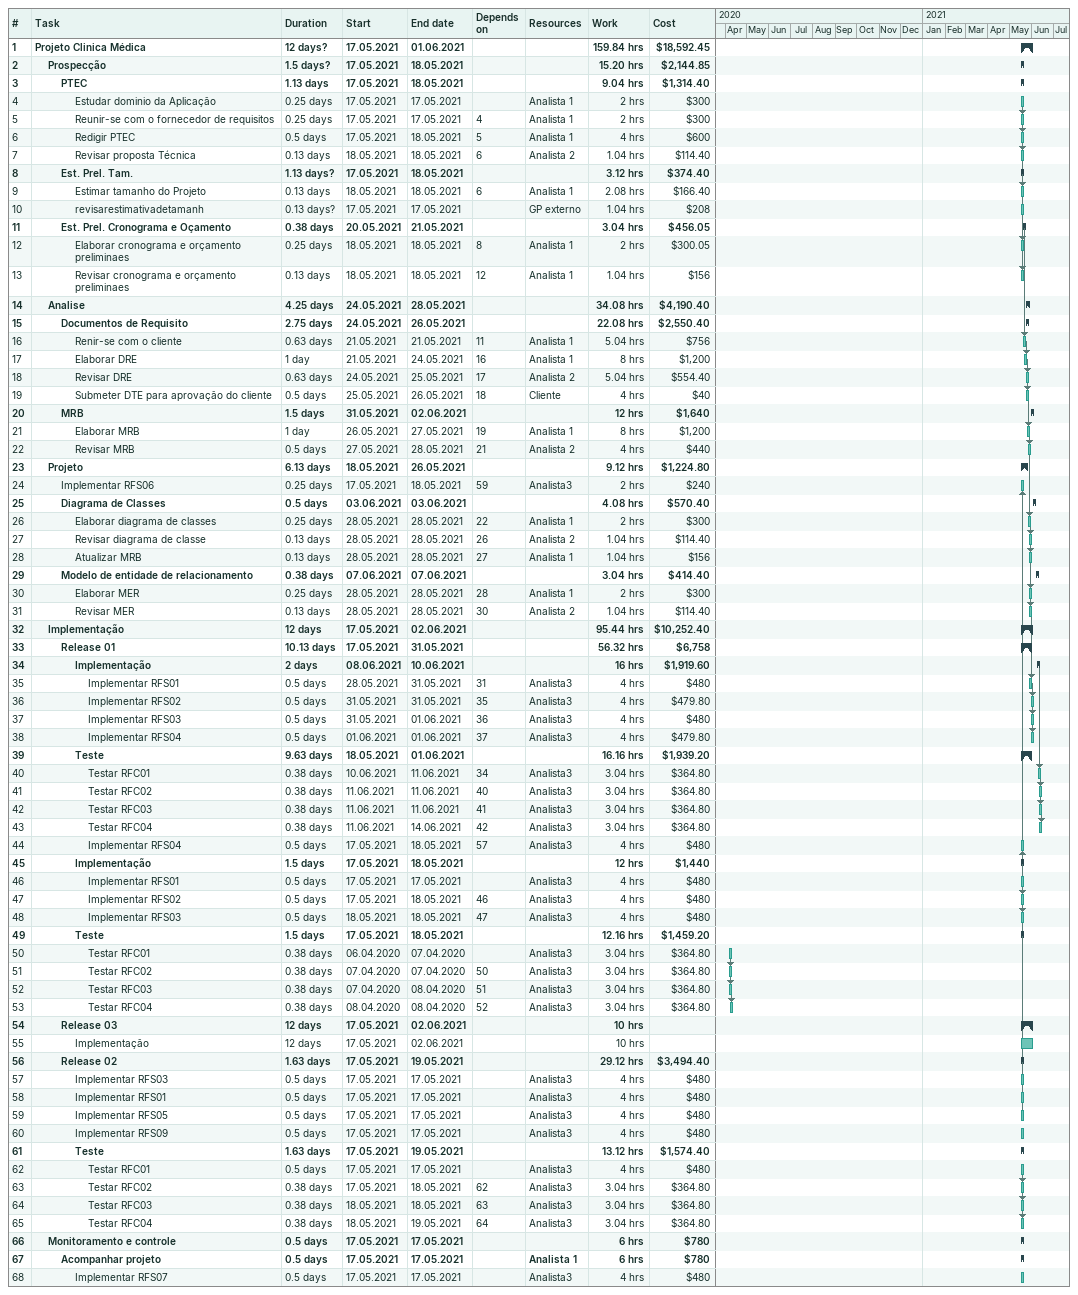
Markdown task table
| ID | Level | Task | Duration | Start | Finish | Predecessors | Resources | Work (h) | Cost ($) |
|---|---|---|---|---|---|---|---|---|---|
| 1 | 1 | **Projeto Clinica Médica** | 12d? | 2021-05-17 | 2021-06-01 |  |  | 159.84 | 18592.45 |
| 2 | 2 | **Prospecção** | 1.5d? | 2021-05-17 | 2021-05-18 |  |  | 15.20 | 2144.85 |
| 3 | 3 | **PTEC** | 1.13d | 2021-05-17 | 2021-05-18 |  |  | 9.04 | 1314.40 |
| 4 | 4 | Estudar dominio da Aplicação | 0.25d | 2021-05-17 | 2021-05-17 |  | Analista 1 | 2 | 300 |
| 5 | 4 | Reunir-se com o fornecedor de requisitos | 0.25d | 2021-05-17 | 2021-05-17 | 4 | Analista 1 | 2 | 300 |
| 6 | 4 | Redigir PTEC | 0.5d | 2021-05-17 | 2021-05-18 | 5 | Analista 1 | 4 | 600 |
| 7 | 4 | Revisar proposta Técnica | 0.13d | 2021-05-18 | 2021-05-18 | 6 | Analista 2 | 1.04 | 114.40 |
| 8 | 3 | **Est. Prel. Tam.** | 1.13d? | 2021-05-17 | 2021-05-18 |  |  | 3.12 | 374.40 |
| 9 | 4 | Estimar tamanho do Projeto | 0.13d | 2021-05-18 | 2021-05-18 | 6 | Analista 1 | 2.08 | 166.40 |
| 10 | 4 | revisarestimativadetamanh | 0.13d? | 2021-05-17 | 2021-05-17 |  | GP externo | 1.04 | 208 |
| 11 | 3 | **Est. Prel. Cronograma e Oçamento** | 0.38d | 2021-05-20 | 2021-05-21 |  |  | 3.04 | 456.05 |
| 12 | 4 | Elaborar cronograma e orçamento preliminaes | 0.25d | 2021-05-18 | 2021-05-18 | 8 | Analista 1 | 2 | 300.05 |
| 13 | 4 | Revisar cronograma e orçamento preliminaes | 0.13d | 2021-05-18 | 2021-05-18 | 12 | Analista 1 | 1.04 | 156 |
| 14 | 2 | **Analise** | 4.25d | 2021-05-24 | 2021-05-28 |  |  | 34.08 | 4190.40 |
| 15 | 3 | **Documentos de Requisito** | 2.75d | 2021-05-24 | 2021-05-26 |  |  | 22.08 | 2550.40 |
| 16 | 4 | Renir-se com o cliente | 0.63d | 2021-05-21 | 2021-05-21 | 11 | Analista 1 | 5.04 | 756 |
| 17 | 4 | Elaborar DRE | 1d | 2021-05-21 | 2021-05-24 | 16 | Analista 1 | 8 | 1200 |
| 18 | 4 | Revisar DRE | 0.63d | 2021-05-24 | 2021-05-25 | 17 | Analista 2 | 5.04 | 554.40 |
| 19 | 4 | Submeter DTE para aprovação do cliente | 0.5d | 2021-05-25 | 2021-05-26 | 18 | Cliente | 4 | 40 |
| 20 | 3 | **MRB** | 1.5d | 2021-05-31 | 2021-06-02 |  |  | 12 | 1640 |
| 21 | 4 | Elaborar MRB | 1d | 2021-05-26 | 2021-05-27 | 19 | Analista 1 | 8 | 1200 |
| 22 | 4 | Revisar MRB | 0.5d | 2021-05-27 | 2021-05-28 | 21 | Analista 2 | 4 | 440 |
| 23 | 2 | **Projeto** | 6.13d | 2021-05-18 | 2021-05-26 |  |  | 9.12 | 1224.80 |
| 24 | 3 | Implementar RFS06 | 0.25d | 2021-05-17 | 2021-05-18 | 59 | Analista3 | 2 | 240 |
| 25 | 3 | **Diagrama de Classes** | 0.5d | 2021-06-03 | 2021-06-03 |  |  | 4.08 | 570.40 |
| 26 | 4 | Elaborar diagrama de classes | 0.25d | 2021-05-28 | 2021-05-28 | 22 | Analista 1 | 2 | 300 |
| 27 | 4 | Revisar diagrama de classe | 0.13d | 2021-05-28 | 2021-05-28 | 26 | Analista 2 | 1.04 | 114.40 |
| 28 | 4 | Atualizar MRB | 0.13d | 2021-05-28 | 2021-05-28 | 27 | Analista 1 | 1.04 | 156 |
| 29 | 3 | **Modelo de entidade de relacionamento** | 0.38d | 2021-06-07 | 2021-06-07 |  |  | 3.04 | 414.40 |
| 30 | 4 | Elaborar MER | 0.25d | 2021-05-28 | 2021-05-28 | 28 | Analista 1 | 2 | 300 |
| 31 | 4 | Revisar MER | 0.13d | 2021-05-28 | 2021-05-28 | 30 | Analista 2 | 1.04 | 114.40 |
| 32 | 2 | **Implementação** | 12d | 2021-05-17 | 2021-06-02 |  |  | 95.44 | 10252.40 |
| 33 | 3 | **Release 01** | 10.13d | 2021-05-17 | 2021-05-31 |  |  | 56.32 | 6758 |
| 34 | 4 | **Implementação** | 2d | 2021-06-08 | 2021-06-10 |  |  | 16 | 1919.60 |
| 35 | 5 | Implementar RFS01 | 0.5d | 2021-05-28 | 2021-05-31 | 31 | Analista3 | 4 | 480 |
| 36 | 5 | Implementar RFS02 | 0.5d | 2021-05-31 | 2021-05-31 | 35 | Analista3 | 4 | 479.80 |
| 37 | 5 | Implementar RFS03 | 0.5d | 2021-05-31 | 2021-06-01 | 36 | Analista3 | 4 | 480 |
| 38 | 5 | Implementar RFS04 | 0.5d | 2021-06-01 | 2021-06-01 | 37 | Analista3 | 4 | 479.80 |
| 39 | 4 | **Teste** | 9.63d | 2021-05-18 | 2021-06-01 |  |  | 16.16 | 1939.20 |
| 40 | 5 | Testar RFC01 | 0.38d | 2021-06-10 | 2021-06-11 | 34 | Analista3 | 3.04 | 364.80 |
| 41 | 5 | Testar RFC02 | 0.38d | 2021-06-11 | 2021-06-11 | 40 | Analista3 | 3.04 | 364.80 |
| 42 | 5 | Testar RFC03 | 0.38d | 2021-06-11 | 2021-06-11 | 41 | Analista3 | 3.04 | 364.80 |
| 43 | 5 | Testar RFC04 | 0.38d | 2021-06-11 | 2021-06-14 | 42 | Analista3 | 3.04 | 364.80 |
| 44 | 5 | Implementar RFS04 | 0.5d | 2021-05-17 | 2021-05-18 | 57 | Analista3 | 4 | 480 |
| 45 | 4 | **Implementação** | 1.5d | 2021-05-17 | 2021-05-18 |  |  | 12 | 1440 |
| 46 | 5 | Implementar RFS01 | 0.5d | 2021-05-17 | 2021-05-17 |  | Analista3 | 4 | 480 |
| 47 | 5 | Implementar RFS02 | 0.5d | 2021-05-17 | 2021-05-18 | 46 | Analista3 | 4 | 480 |
| 48 | 5 | Implementar RFS03 | 0.5d | 2021-05-18 | 2021-05-18 | 47 | Analista3 | 4 | 480 |
| 49 | 4 | **Teste** | 1.5d | 2021-05-17 | 2021-05-18 |  |  | 12.16 | 1459.20 |
| 50 | 5 | Testar RFC01 | 0.38d | 2020-04-06 | 2020-04-07 |  | Analista3 | 3.04 | 364.80 |
| 51 | 5 | Testar RFC02 | 0.38d | 2020-04-07 | 2020-04-07 | 50 | Analista3 | 3.04 | 364.80 |
| 52 | 5 | Testar RFC03 | 0.38d | 2020-04-07 | 2020-04-08 | 51 | Analista3 | 3.04 | 364.80 |
| 53 | 5 | Testar RFC04 | 0.38d | 2020-04-08 | 2020-04-08 | 52 | Analista3 | 3.04 | 364.80 |
| 54 | 3 | **Release 03** | 12d | 2021-05-17 | 2021-06-02 |  |  | 10 |  |
| 55 | 4 | Implementação | 12d | 2021-05-17 | 2021-06-02 |  |  | 10 |  |
| 56 | 3 | **Release 02** | 1.63d | 2021-05-17 | 2021-05-19 |  |  | 29.12 | 3494.40 |
| 57 | 4 | Implementar RFS03 | 0.5d | 2021-05-17 | 2021-05-17 |  | Analista3 | 4 | 480 |
| 58 | 4 | Implementar RFS01 | 0.5d | 2021-05-17 | 2021-05-17 |  | Analista3 | 4 | 480 |
| 59 | 4 | Implementar RFS05 | 0.5d | 2021-05-17 | 2021-05-17 |  | Analista3 | 4 | 480 |
| 60 | 4 | Implementar RFS09 | 0.5d | 2021-05-17 | 2021-05-17 |  | Analista3 | 4 | 480 |
| 61 | 4 | **Teste** | 1.63d | 2021-05-17 | 2021-05-19 |  |  | 13.12 | 1574.40 |
| 62 | 5 | Testar RFC01 | 0.5d | 2021-05-17 | 2021-05-17 |  | Analista3 | 4 | 480 |
| 63 | 5 | Testar RFC02 | 0.38d | 2021-05-17 | 2021-05-18 | 62 | Analista3 | 3.04 | 364.80 |
| 64 | 5 | Testar RFC03 | 0.38d | 2021-05-18 | 2021-05-18 | 63 | Analista3 | 3.04 | 364.80 |
| 65 | 5 | Testar RFC04 | 0.38d | 2021-05-18 | 2021-05-19 | 64 | Analista3 | 3.04 | 364.80 |
| 66 | 2 | **Monitoramento e controle** | 0.5d | 2021-05-17 | 2021-05-17 |  |  | 6 | 780 |
| 67 | 3 | **Acompanhar projeto** | 0.5d | 2021-05-17 | 2021-05-17 |  | Analista 1 | 6 | 780 |
| 68 | 4 | Implementar RFS07 | 0.5d | 2021-05-17 | 2021-05-17 |  | Analista3 | 4 | 480 |
